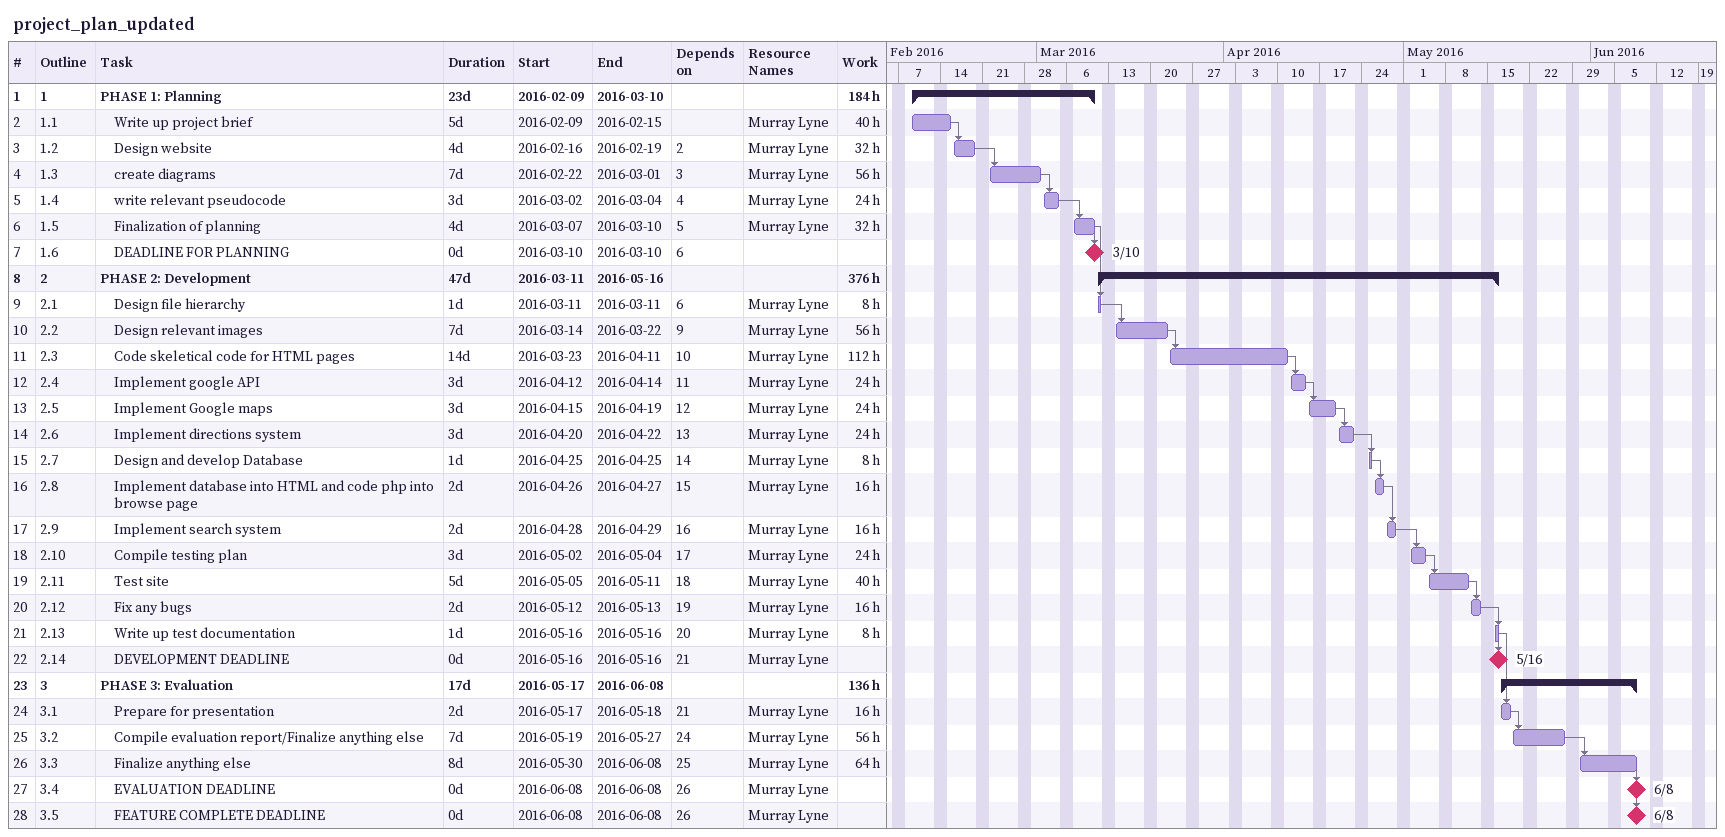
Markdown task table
project_plan_updated

| ID | WBS | Task | Duration | Start | Finish | Predecessors | Resources | Work (h) |
|---|---|---|---|---|---|---|---|---|
| 1 | 1 | **PHASE 1: Planning** | 23d | 2016-02-09 | 2016-03-10 |  |  | 184 |
| 2 | 1.1 | Write up project brief | 5d | 2016-02-09 | 2016-02-15 |  | Murray Lyne | 40 |
| 3 | 1.2 | Design website | 4d | 2016-02-16 | 2016-02-19 | 2 | Murray Lyne | 32 |
| 4 | 1.3 | create diagrams | 7d | 2016-02-22 | 2016-03-01 | 3 | Murray Lyne | 56 |
| 5 | 1.4 | write relevant pseudocode | 3d | 2016-03-02 | 2016-03-04 | 4 | Murray Lyne | 24 |
| 6 | 1.5 | Finalization of planning | 4d | 2016-03-07 | 2016-03-10 | 5 | Murray Lyne | 32 |
| 7 | 1.6 | DEADLINE FOR PLANNING | 0d | 2016-03-10 | 2016-03-10 | 6 |  |  |
| 8 | 2 | **PHASE 2: Development** | 47d | 2016-03-11 | 2016-05-16 |  |  | 376 |
| 9 | 2.1 | Design file hierarchy | 1d | 2016-03-11 | 2016-03-11 | 6 | Murray Lyne | 8 |
| 10 | 2.2 | Design relevant images | 7d | 2016-03-14 | 2016-03-22 | 9 | Murray Lyne | 56 |
| 11 | 2.3 | Code skeletical code for HTML pages | 14d | 2016-03-23 | 2016-04-11 | 10 | Murray Lyne | 112 |
| 12 | 2.4 | Implement google API | 3d | 2016-04-12 | 2016-04-14 | 11 | Murray Lyne | 24 |
| 13 | 2.5 | Implement Google maps | 3d | 2016-04-15 | 2016-04-19 | 12 | Murray Lyne | 24 |
| 14 | 2.6 | Implement directions system | 3d | 2016-04-20 | 2016-04-22 | 13 | Murray Lyne | 24 |
| 15 | 2.7 | Design and develop Database | 1d | 2016-04-25 | 2016-04-25 | 14 | Murray Lyne | 8 |
| 16 | 2.8 | Implement database into HTML and code php into browse page | 2d | 2016-04-26 | 2016-04-27 | 15 | Murray Lyne | 16 |
| 17 | 2.9 | Implement search system | 2d | 2016-04-28 | 2016-04-29 | 16 | Murray Lyne | 16 |
| 18 | 2.10 | Compile testing plan | 3d | 2016-05-02 | 2016-05-04 | 17 | Murray Lyne | 24 |
| 19 | 2.11 | Test site | 5d | 2016-05-05 | 2016-05-11 | 18 | Murray Lyne | 40 |
| 20 | 2.12 | Fix any bugs | 2d | 2016-05-12 | 2016-05-13 | 19 | Murray Lyne | 16 |
| 21 | 2.13 | Write up test documentation | 1d | 2016-05-16 | 2016-05-16 | 20 | Murray Lyne | 8 |
| 22 | 2.14 | DEVELOPMENT DEADLINE | 0d | 2016-05-16 | 2016-05-16 | 21 | Murray Lyne |  |
| 23 | 3 | **PHASE 3: Evaluation** | 17d | 2016-05-17 | 2016-06-08 |  |  | 136 |
| 24 | 3.1 | Prepare for presentation | 2d | 2016-05-17 | 2016-05-18 | 21 | Murray Lyne | 16 |
| 25 | 3.2 | Compile evaluation report/Finalize anything else | 7d | 2016-05-19 | 2016-05-27 | 24 | Murray Lyne | 56 |
| 26 | 3.3 | Finalize anything else | 8d | 2016-05-30 | 2016-06-08 | 25 | Murray Lyne | 64 |
| 27 | 3.4 | EVALUATION DEADLINE | 0d | 2016-06-08 | 2016-06-08 | 26 | Murray Lyne |  |
| 28 | 3.5 | FEATURE COMPLETE DEADLINE | 0d | 2016-06-08 | 2016-06-08 | 26 | Murray Lyne |  |
